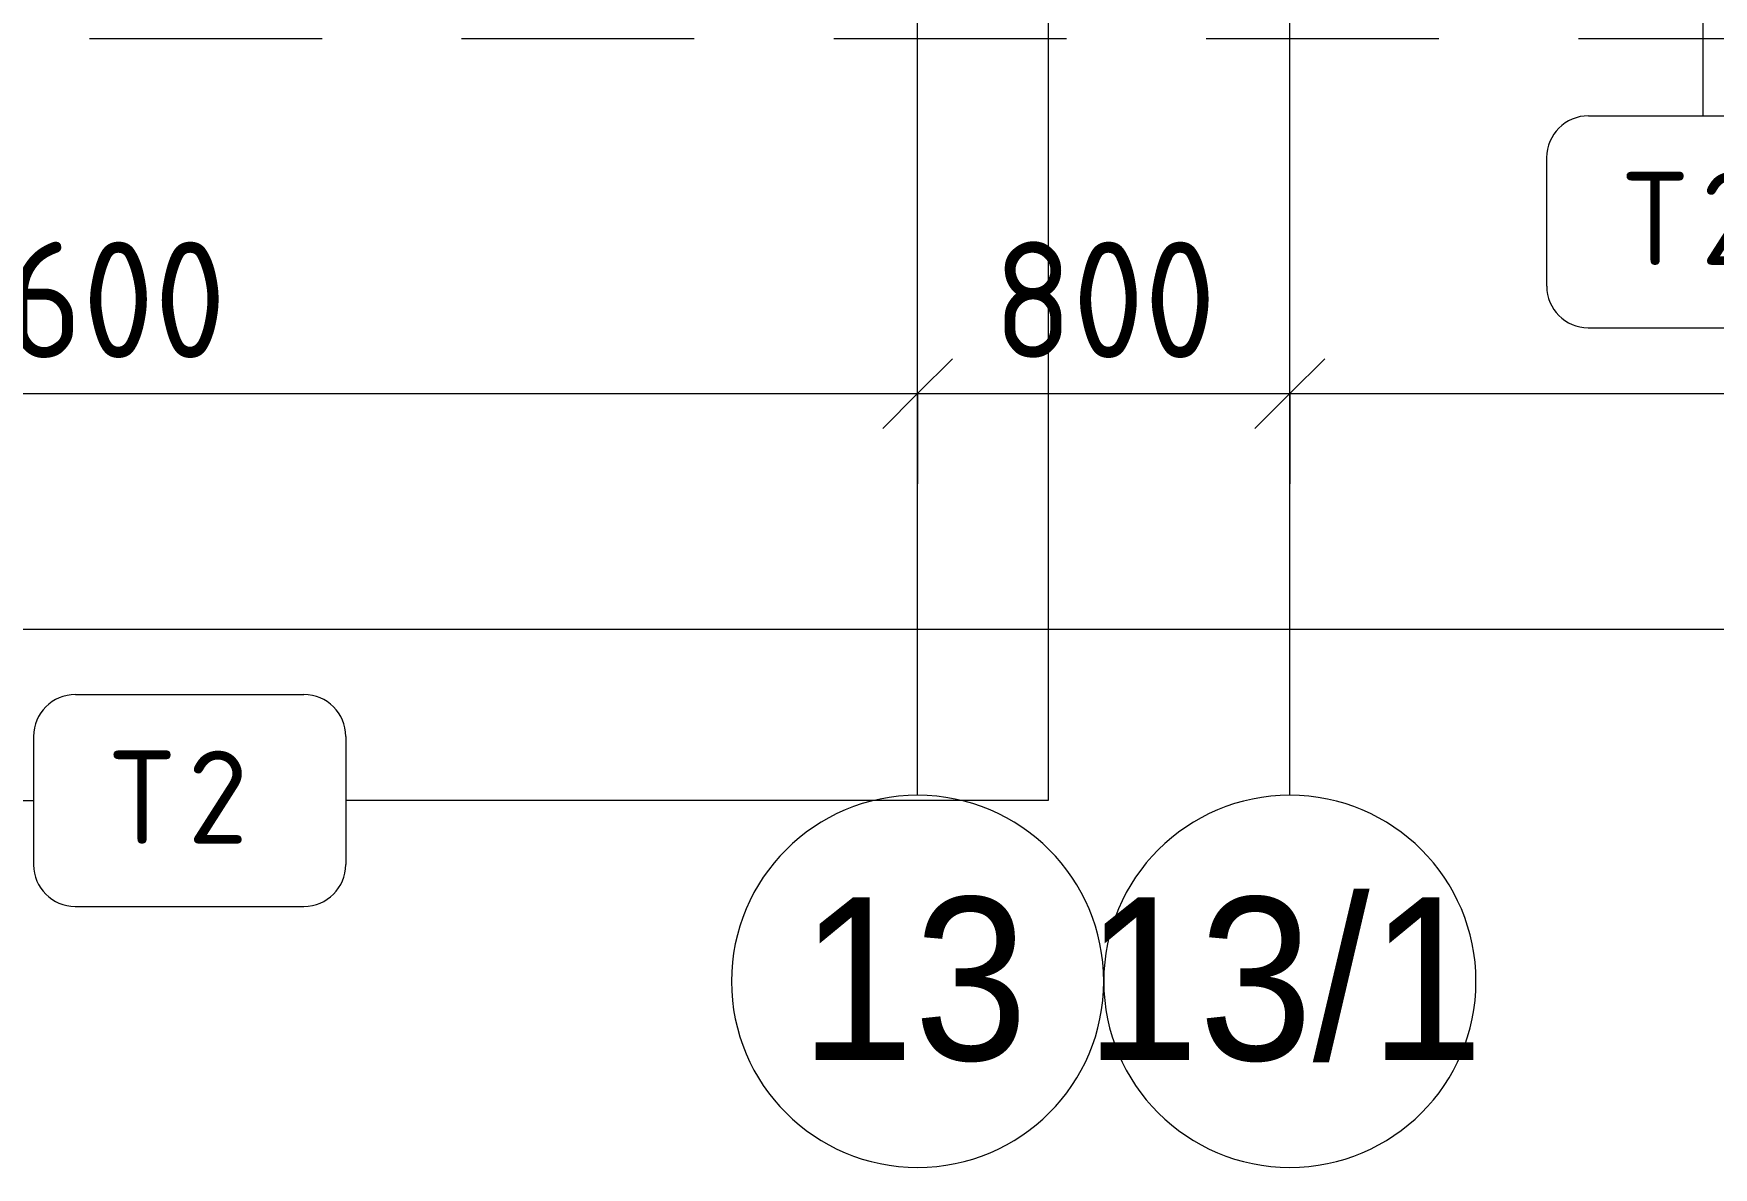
# Model space of a CAD drawing. Header units: millimetres. Extents: x -6228 to 201956, y -8553 to 30426.
# Drawn here: x 137412 to 141022, y -2706 to -269 of the extents above; entities that cross this region are included whole.
import ezdxf

# ---------------------------------------------------------------- set-up
doc = ezdxf.new("R2010")
doc.units = ezdxf.units.MM
doc.linetypes.add('200_ШТРИХ__ш1_п0_6_', pattern=[800, 500, -300])
for name, color, linetype, lineweight in [('A-ANNO-DIMS', 7, 'Continuous', 9), ('A-ANNO-DIMS-100', 7, 'Continuous', 9), ('A-DETL-MBND-1', 7, '200_ШТРИХ__ш1_п0_6_', 9), ('Марки для знаков', 7, 'Continuous', 9), ('Оси', 7, 'Continuous', 9), ('Оси-1', 7, 'Continuous', 20)]:
    doc.layers.add(name, color=color, linetype=linetype, lineweight=lineweight)
doc.styles.add('Arial_1', font='arial.ttf', dxfattribs={"width": 0.9, "height": 350})
doc.styles.add('GOST Common_1', font='GOST_Common.ttf', dxfattribs={"height": 200})
doc.styles.add('ISOCPEUR_1', font='isocpeur.ttf', dxfattribs={"width": 0.9, "height": 250})
doc.dimstyles.new('ISO-2_5_0_9К_БОЛЬШОЙ', dxfattribs={"dimscale": 304.8, "dimtxt": 248.995294, "dimasz": 0.492126, "dimexe": 0.393701, "dimexo": 0.984252, "dimgap": 0, "dimtad": 1, "dimdec": 0, "dimrnd": 10, "dimzin": 0, "dimdsep": 46, "dimtxsty": 'ISOCPEUR_1', "dimblk1": 'OBLIQUE', "dimblk2": 'OBLIQUE', "dimsah": 1, "dimcen": 0.09, "dimdle": 0.393701, "dimazin": 0, "dimtfac": 1, "dimtdec": 4, "dimtix": 1, "dimtmove": 0, "dimatfit": 3, "dimfxl": 1, "dimtvp": 1, "dimtolj": 1, "dimtzin": 0, "dimarcsym": 2})

# ---------------------------------------------------------------- blocks, each defined once
blk = doc.blocks.new('Ось сетки - D8-29747960-План зашивки приборов отопления в осях 1 этажа 12-23')
at = {"layer": 'Оси-1'}
for start, end in [(360, 180), (180, 360)]:
    blk.add_arc((0, 0), 4, start, end, dxfattribs=at)
blk = doc.blocks.new('DIMBLOCK16-План зашивки приборов отопления в осях 1 этажа 12-23')
at = {"layer": 'A-ANNO-DIMS-100'}
for p, q in [((135711.9, -1236.9), (135711.9, -922.9)), ((139311.9, -1236.9), (139311.9, -922.9)), ((135711.9, -1042.9), (139311.9, -1042.9)), ((135711.9, -1042.9), (135711.9, -1236.9)), ((139311.9, -1042.9), (139311.9, -1236.9))]:
    blk.add_line(p, q, dxfattribs=at)
at = {"layer": 'A-ANNO-DIMS-100', "lineweight": 20}
for p, q in [((135711.9, -1042.9), (135786.9, -967.9)), ((139311.9, -1042.9), (139386.9, -967.9)), ((135711.9, -1042.9), (135636.9, -1117.9)), ((139311.9, -1042.9), (139236.9, -1117.9))]:
    blk.add_line(p, q, dxfattribs=at)
at = {"layer": 'A-ANNO-DIMS-100', "color": 0, "insert": (137195.9, -716.3), "char_height": 250, "width": 758.478, "attachment_point": 1, "line_spacing_factor": 1.149209, "style": 'ISOCPEUR_1'}
blk.add_mtext('3600', dxfattribs=at)
blk = doc.blocks.new('_Oblique')
at = {"color": 0, "linetype": 'ByBlock', "lineweight": -2}
blk.add_line((-0.5, -0.5), (0.5, 0.5), dxfattribs=at)
blk = doc.blocks.new('DIMBLOCK17-План зашивки приборов отопления в осях 1 этажа 12-23')
at = {"layer": 'A-ANNO-DIMS-100'}
for p, q in [((139311.9, -1236.9), (139311.9, -922.9)), ((140111.9, -1236.9), (140111.9, -922.9)), ((139311.9, -1042.9), (140111.9, -1042.9)), ((139311.9, -1042.9), (139311.9, -1236.9)), ((140111.9, -1042.9), (140111.9, -1236.9))]:
    blk.add_line(p, q, dxfattribs=at)
at = {"layer": 'A-ANNO-DIMS-100', "lineweight": 20}
for p, q in [((139311.9, -1042.9), (139386.9, -967.9)), ((140111.9, -1042.9), (140186.9, -967.9)), ((139311.9, -1042.9), (139236.9, -1117.9)), ((140111.9, -1042.9), (140036.9, -1117.9))]:
    blk.add_line(p, q, dxfattribs=at)
at = {"layer": 'A-ANNO-DIMS-100', "color": 0, "insert": (139474.9, -716.3), "char_height": 250, "width": 568.858, "attachment_point": 1, "line_spacing_factor": 1.149209, "style": 'ISOCPEUR_1'}
blk.add_mtext('800', dxfattribs=at)
blk = doc.blocks.new('DIMBLOCK18-План зашивки приборов отопления в осях 1 этажа 12-23')
at = {"layer": 'A-ANNO-DIMS-100'}
for p, q in [((140111.9, -1236.9), (140111.9, -922.9)), ((144611.9, -1236.9), (144611.9, -922.9)), ((140111.9, -1042.9), (144611.9, -1042.9)), ((140111.9, -1042.9), (140111.9, -1236.9)), ((144611.9, -1042.9), (144611.9, -1236.9))]:
    blk.add_line(p, q, dxfattribs=at)
at = {"layer": 'A-ANNO-DIMS-100', "lineweight": 20}
for p, q in [((140111.9, -1042.9), (140186.9, -967.9)), ((144611.9, -1042.9), (144686.9, -967.9)), ((140111.9, -1042.9), (140036.9, -1117.9)), ((144611.9, -1042.9), (144536.9, -1117.9))]:
    blk.add_line(p, q, dxfattribs=at)
at = {"layer": 'A-ANNO-DIMS-100', "color": 0, "insert": (142033.9, -716.3), "char_height": 250, "width": 787.208, "attachment_point": 1, "line_spacing_factor": 1.149209, "style": 'ISOCPEUR_1'}
blk.add_mtext('4500', dxfattribs=at)
blk = doc.blocks.new('DIMBLOCK33-План зашивки приборов отопления в осях 1 этажа 12-23')
at = {"layer": 'A-ANNO-DIMS-100'}
for p, q in [((135261.9, -1743.6), (135261.9, -1429.6)), ((181511.9, -1743.6), (181511.9, -1429.6)), ((135141.9, -1549.6), (181631.9, -1549.6)), ((135261.9, -1549.6), (135261.9, -1743.6)), ((181511.9, -1549.6), (181511.9, -1743.6))]:
    blk.add_line(p, q, dxfattribs=at)
at = {"layer": 'A-ANNO-DIMS-100', "lineweight": 20}
for p, q in [((135261.9, -1549.6), (135336.9, -1474.6)), ((181511.9, -1549.6), (181586.9, -1474.6)), ((135261.9, -1549.6), (135186.9, -1624.6)), ((181511.9, -1549.6), (181436.9, -1624.6))]:
    blk.add_line(p, q, dxfattribs=at)
at = {"layer": 'A-ANNO-DIMS-100', "color": 0, "insert": (157979.9, -1223), "char_height": 250, "width": 976.828, "attachment_point": 1, "line_spacing_factor": 1.149209, "style": 'ISOCPEUR_1'}
blk.add_mtext('46250', dxfattribs=at)
blk = doc.blocks.new('Марка_Знаки - В прямоуг_Наименование краткое-30718135-План зашивки приборов отопления в осях 1 этажа 12-23')
at = {"layer": 'Марки для знаков'}
for p, q in [((-2.455, 2.278), (2.455, 2.278)), ((-3.355, 1.378), (-3.355, -1.384)), ((3.355, 1.378), (3.355, -1.378)), ((-2.461, -2.278), (2.455, -2.278))]:
    blk.add_line(p, q, dxfattribs=at)
for centre, radius, start, end in [((-2.455, 1.378), 0.9, 90, 180), ((2.455, 1.378), 0.9, 0, 90), ((-2.461, -1.384), 0.893, 180, 270), ((2.455, -1.378), 0.9, 270, 0)]:
    blk.add_arc(centre, radius, start, end, dxfattribs=at)

msp = doc.modelspace()

# ---------------------------------------------------------------- linework, layer by layer
at = {"layer": 'A-DETL-MBND-1'}
msp.add_line((169231.9, -280), (135694.5, -280), dxfattribs=at)
at = {"layer": 'Марки для знаков'}
for p, q in [((139592.1, 290.1), (139592.1, -1917.5)), ((140999.2, 220.1), (140999.2, -445.7)), ((136556.2, -1917.5), (137411.9, -1917.5)), ((139592.1, -1917.5), (138082.9, -1917.5))]:
    msp.add_line(p, q, dxfattribs=at)
at = {"layer": 'Оси'}
for p, q in [((139311.9, -1906.3), (139311.9, 593.7)), ((140111.9, -1906.3), (140111.9, 593.7))]:
    msp.add_line(p, q, dxfattribs=at)

# ---------------------------------------------------------------- block references
at = {"layer": 'Марки для знаков', "xscale": 99.99999999999993, "yscale": 99.99999999999993, "zscale": 99.99999999999993}
for p in [(140999.2, -673.5), (137747.4, -1917.5)]:
    msp.add_blockref('Марка_Знаки - В прямоуг_Наименование краткое-30718135-План зашивки приборов отопления в осях 1 этажа 12-23', p, dxfattribs=at)
at = {"layer": 'Оси-1', "xscale": 99.99999999999993, "yscale": 99.99999999999993, "zscale": 99.99999999999993}
for p in [(139311.9, -2306.3), (140111.9, -2306.3)]:
    msp.add_blockref('Ось сетки - D8-29747960-План зашивки приборов отопления в осях 1 этажа 12-23', p, dxfattribs=at)

# ---------------------------------------------------------------- texts
at = {"layer": 'Марки для знаков', "char_height": 200, "attachment_point": 1, "style": 'GOST Common_1'}
for s, insert, width in [('\\fGOST Common|b0|i0|c204|p34|;Т', (140829.2, -566.4), 200.422), ('\\fGOST Common|b0|i0|c204|p34|;2', (140994.6, -566.4), 176.371), ('\\fGOST Common|b0|i0|c204|p34|;Т', (137577.4, -1810.4), 200.422), ('\\fGOST Common|b0|i0|c204|p34|;2', (137742.8, -1810.4), 176.371)]:
    msp.add_mtext(s, dxfattribs=dict(at, insert=insert, width=width))
at = {"layer": 'Оси', "char_height": 350, "attachment_point": 1, "style": 'Arial_1'}
for s, insert, width in [('13', (139059.3, -2125.6), 606.076), ('13/1', (139671.6, -2125.6), 1060.633)]:
    msp.add_mtext(s, dxfattribs=dict(at, insert=insert, width=width))

# ---------------------------------------------------------------- dimensions: what is measured, and where the dimension line sits
at = {"layer": 'A-ANNO-DIMS'}
for base, p1, p2, override, picture, middle in [((139311.9, -1042.9), (135711.9, -936.9), (139311.9, -936.9), {"dimpost": '<>', "dimfxl": 3600}, 'DIMBLOCK16-План зашивки приборов отопления в осях 1 этажа 12-23', (137511.9, -917.9)), ((140111.9, -1042.9), (139311.9, -936.9), (140111.9, -936.9), {"dimpost": '<>', "dimfxl": 800}, 'DIMBLOCK17-План зашивки приборов отопления в осях 1 этажа 12-23', (139711.9, -917.9)), ((144611.9, -1042.9), (140111.9, -936.9), (144611.9, -936.9), {"dimpost": '<>', "dimfxl": 4500}, 'DIMBLOCK18-План зашивки приборов отопления в осях 1 этажа 12-23', (142361.9, -917.9)), ((181511.9, -1549.6), (135261.9, -1443.6), (181511.9, -1443.6), {"dimpost": '<>', "dimfxl": 46250}, 'DIMBLOCK33-План зашивки приборов отопления в осях 1 этажа 12-23', (158386.9, -1424.6))]:
    dim = msp.add_linear_dim(base=base, p1=p1, p2=p2, dimstyle='ISO-2_5_0_9К_БОЛЬШОЙ', override=override, dxfattribs=at)
    dim.commit()
    dim.dimension.update_dxf_attribs({"geometry": picture, "text_midpoint": middle})

doc.saveas('drawing.dxf')
